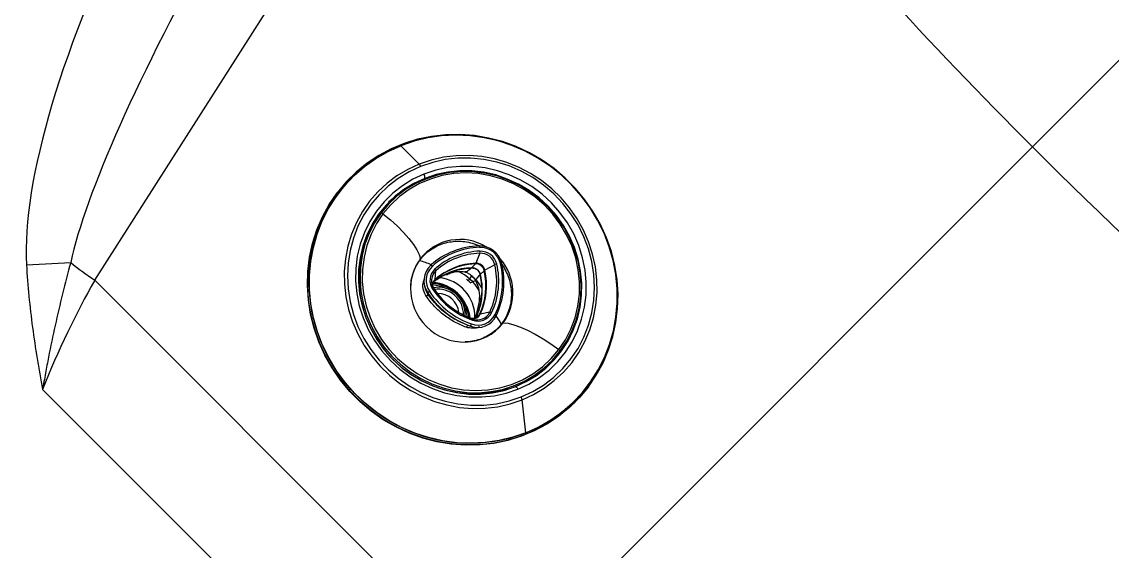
# Model space of a CAD drawing. Extents: x 398 to 508, y 623 to 782.
# Drawn here: x 459.32 to 470.7, y 692.19 to 697.71 of the extents above; entities that cross this region are included whole.
import ezdxf

# ---------------------------------------------------------------- set-up
doc = ezdxf.new("R2010")
doc.units = 0
doc.header["$MEASUREMENT"] = 0
doc.layers.add('GEOMETRY', color=2, linetype='Continuous', lineweight=25)

msp = doc.modelspace()

# ---------------------------------------------------------------- linework, layer by layer
at = {"layer": 'GEOMETRY'}
for p, q in [((460.077, 695.018), (463.111, 699.77)), ((471.524, 698.068), (469.866, 696.41)), ((463.271, 696.421), (463.464, 696.229)), ((469.866, 696.41), (464.276, 690.82)), ((462.748, 696.09), (462.745, 696.087)), ((463.454, 696.047), (463.457, 696.041)), ((463.463, 696.051), (463.456, 696.044)), ((463.522, 696.08), (463.515, 696.074)), ((463.568, 696.093), (463.56, 696.085)), ((463.562, 696.086), (463.562, 696.087)), ((463.579, 696.092), (463.577, 696.096)), ((462.606, 695.928), (462.609, 695.931)), ((462.623, 695.93), (462.625, 695.928)), ((463.165, 695.833), (463.154, 695.823)), ((463.066, 695.72), (463.055, 695.709)), ((459.364, 695.178), (459.826, 695.203)), ((464.097, 695.3), (464.055, 695.195)), ((463.632, 695.026), (463.639, 695.118)), ((464.051, 695.188), (464.011, 695.147)), ((464.102, 695.077), (464.142, 695.117)), ((464.253, 695.18), (464.149, 695.122)), ((464.276, 690.82), (460.077, 695.018)), ((463.614, 694.999), (463.628, 695.01)), ((463.625, 695.016), (463.629, 695.02)), ((463.627, 695.01), (463.632, 695.013)), ((463.629, 695.019), (463.629, 695.02)), ((464.01, 695.065), (463.977, 695.011)), ((463.997, 694.992), (464.053, 695.014)), ((463.997, 694.991), (463.997, 694.992)), ((464.114, 694.944), (464.067, 695.014)), ((463.521, 694.954), (463.529, 694.925)), ((463.554, 694.872), (463.529, 694.926)), ((463.553, 694.884), (463.554, 694.872)), ((463.575, 694.846), (463.554, 694.872)), ((464.09, 694.796), (464.058, 694.658)), ((464.058, 694.658), (464.041, 694.619)), ((464.053, 694.621), (464.094, 694.661)), ((464.2, 694.684), (464.101, 694.664)), ((463.977, 694.545), (463.891, 694.583)), ((464, 694.539), (463.977, 694.545)), ((463.989, 694.541), (464.015, 694.534)), ((464.824, 694.152), (464.835, 694.163)), ((466.996, 686.414), (459.532, 693.878)), ((464.396, 693.889), (464.399, 693.882)), ((464.519, 693.938), (464.505, 693.924)), ((464.506, 693.923), (464.505, 693.924)), ((464.523, 693.93), (464.519, 693.938)), ((465.226, 693.919), (465.229, 693.917)), ((464.579, 693.426), (464.538, 693.769)), ((465.089, 693.743), (465.092, 693.746))]:
    msp.add_line(p, q, dxfattribs=at)
at = {"layer": 'GEOMETRY', "flags": 128}
for points in [[(465.231, 693.906), (465.313, 694.027), (465.383, 694.155), (465.441, 694.291), (465.486, 694.431), (465.518, 694.576), (465.536, 694.723), (465.54, 694.873), (465.53, 695.022), (465.507, 695.171), (465.47, 695.318), (465.42, 695.461), (465.357, 695.599), (465.282, 695.732), (465.195, 695.858), (465.097, 695.976), (464.989, 696.084), (464.873, 696.183), (464.748, 696.271), (464.615, 696.348), (464.477, 696.412), (464.335, 696.464), (464.188, 696.502), (464.04, 696.527), (463.89, 696.538), (463.741, 696.535), (463.593, 696.519), (463.448, 696.489), (463.307, 696.445), (463.171, 696.388), (463.042, 696.319), (462.92, 696.238), (462.807, 696.146), (462.703, 696.043), (462.609, 695.931)], [(465.229, 693.917), (465.31, 694.038), (465.38, 694.166), (465.438, 694.3), (465.483, 694.44), (465.514, 694.584), (465.532, 694.73), (465.536, 694.879), (465.527, 695.027), (465.503, 695.175), (465.467, 695.321), (465.417, 695.463), (465.354, 695.601), (465.279, 695.733), (465.193, 695.858), (465.096, 695.975), (464.989, 696.083), (464.873, 696.182), (464.748, 696.269), (464.617, 696.345), (464.48, 696.409), (464.338, 696.46), (464.193, 696.498), (464.045, 696.523), (463.896, 696.534), (463.748, 696.531), (463.601, 696.515), (463.457, 696.485), (463.316, 696.442), (463.181, 696.386), (463.053, 696.317), (462.932, 696.236), (462.819, 696.144), (462.716, 696.042), (462.623, 695.93)], [(464.579, 693.426), (464.712, 693.486), (464.838, 693.559), (464.956, 693.643), (465.065, 693.738), (465.165, 693.843), (465.254, 693.958), (465.332, 694.081), (465.398, 694.211), (465.451, 694.347), (465.491, 694.488), (465.518, 694.632), (465.531, 694.779), (465.531, 694.928), (465.517, 695.076), (465.489, 695.223), (465.448, 695.367), (465.394, 695.508), (465.327, 695.644), (465.249, 695.773), (465.159, 695.896), (465.059, 696.01), (464.949, 696.114), (464.83, 696.209), (464.703, 696.293), (464.57, 696.365), (464.432, 696.424), (464.289, 696.471), (464.143, 696.505), (463.995, 696.525), (463.846, 696.531), (463.698, 696.524), (463.553, 696.503), (463.41, 696.469), (463.271, 696.421)], [(464.579, 693.426), (464.44, 693.378), (464.298, 693.344), (464.152, 693.323), (464.004, 693.316), (463.856, 693.322), (463.708, 693.342), (463.562, 693.376), (463.419, 693.423), (463.28, 693.482), (463.147, 693.554), (463.02, 693.638), (462.902, 693.732), (462.792, 693.837), (462.691, 693.951), (462.601, 694.073), (462.523, 694.203), (462.456, 694.339), (462.402, 694.479), (462.361, 694.624), (462.333, 694.771), (462.319, 694.919), (462.319, 695.068), (462.332, 695.215), (462.359, 695.359), (462.399, 695.5), (462.452, 695.636), (462.518, 695.766), (462.596, 695.889), (462.685, 696.003), (462.785, 696.109), (462.894, 696.204), (463.013, 696.288), (463.139, 696.361), (463.271, 696.421)], [(463.464, 696.229), (463.345, 696.174), (463.232, 696.107), (463.128, 696.029), (463.032, 695.94), (462.946, 695.842), (462.871, 695.735), (462.808, 695.62), (462.757, 695.499), (462.719, 695.373), (462.693, 695.242), (462.682, 695.11), (462.683, 694.976), (462.699, 694.843), (462.727, 694.711), (462.769, 694.582), (462.823, 694.457), (462.89, 694.338), (462.968, 694.226), (463.056, 694.122), (463.154, 694.027), (463.261, 693.941), (463.376, 693.867), (463.497, 693.804), (463.623, 693.753), (463.753, 693.716), (463.885, 693.691), (464.019, 693.68), (464.152, 693.682), (464.284, 693.698), (464.413, 693.727), (464.538, 693.769)], [(464.538, 693.769), (464.657, 693.824), (464.77, 693.891), (464.874, 693.97), (464.97, 694.058), (465.056, 694.157), (465.131, 694.264), (465.194, 694.379), (465.245, 694.5), (465.284, 694.626), (465.309, 694.756), (465.321, 694.889), (465.319, 695.023), (465.303, 695.156), (465.275, 695.288), (465.233, 695.417), (465.179, 695.541), (465.112, 695.66), (465.034, 695.773), (464.946, 695.877), (464.848, 695.972), (464.741, 696.058), (464.626, 696.132), (464.506, 696.195), (464.38, 696.245), (464.25, 696.283), (464.117, 696.308), (463.984, 696.319), (463.85, 696.317), (463.718, 696.301), (463.589, 696.272), (463.464, 696.229)], [(464.529, 693.8), (464.649, 693.856), (464.763, 693.924), (464.867, 694.004), (464.963, 694.095), (465.048, 694.196), (465.122, 694.306), (465.183, 694.423), (465.231, 694.547), (465.266, 694.676), (465.288, 694.808), (465.295, 694.942), (465.288, 695.077), (465.267, 695.212), (465.232, 695.344), (465.183, 695.472), (465.122, 695.595), (465.048, 695.711), (464.963, 695.82), (464.868, 695.92), (464.763, 696.01), (464.65, 696.089), (464.529, 696.156), (464.403, 696.21), (464.273, 696.251), (464.139, 696.278), (464.004, 696.292), (463.869, 696.291), (463.736, 696.276), (463.606, 696.247), (463.479, 696.205)], [(463.479, 696.205), (463.359, 696.149), (463.246, 696.081), (463.141, 696.001), (463.045, 695.91), (462.96, 695.809), (462.887, 695.699), (462.825, 695.582), (462.777, 695.458), (462.742, 695.329), (462.721, 695.197), (462.714, 695.063), (462.721, 694.928), (462.742, 694.793), (462.777, 694.661), (462.825, 694.533), (462.886, 694.41), (462.96, 694.293), (463.045, 694.185), (463.14, 694.085), (463.245, 693.995), (463.359, 693.916), (463.479, 693.849), (463.605, 693.795), (463.736, 693.754), (463.869, 693.727), (464.004, 693.713), (464.139, 693.714), (464.272, 693.729), (464.403, 693.758), (464.529, 693.8)], [(463.514, 696.125), (463.398, 696.071), (463.289, 696.004), (463.189, 695.926), (463.098, 695.837), (463.017, 695.738), (462.948, 695.631), (462.892, 695.516), (462.848, 695.395), (462.818, 695.27), (462.802, 695.141), (462.8, 695.011), (462.813, 694.88), (462.839, 694.752), (462.879, 694.626), (462.932, 694.504), (462.997, 694.389), (463.075, 694.28), (463.163, 694.18), (463.261, 694.09), (463.368, 694.01), (463.482, 693.942), (463.603, 693.886), (463.728, 693.844), (463.856, 693.815), (463.987, 693.8), (464.117, 693.799), (464.246, 693.812), (464.372, 693.84), (464.494, 693.88)], [(464.934, 694.277), (465.002, 694.378), (465.058, 694.487), (465.102, 694.602), (465.133, 694.722), (465.15, 694.845), (465.154, 694.969), (465.145, 695.094), (465.122, 695.218), (465.086, 695.339), (465.037, 695.457), (464.976, 695.569), (464.904, 695.674), (464.821, 695.771), (464.728, 695.859), (464.627, 695.937), (464.519, 696.004), (464.404, 696.06), (464.285, 696.103), (464.162, 696.133), (464.038, 696.149), (463.913, 696.152), (463.789, 696.142), (463.667, 696.118), (463.55, 696.081), (463.437, 696.032), (463.332, 695.97), (463.234, 695.897), (463.145, 695.813), (463.066, 695.72)], [(464.922, 694.293), (464.991, 694.397), (465.047, 694.508), (465.091, 694.626), (465.121, 694.748), (465.136, 694.873), (465.138, 695), (465.125, 695.127), (465.098, 695.253), (465.057, 695.375), (465.003, 695.493), (464.937, 695.604), (464.859, 695.708), (464.77, 695.803), (464.671, 695.888), (464.564, 695.962), (464.45, 696.024), (464.331, 696.073), (464.207, 696.108), (464.081, 696.13), (463.953, 696.137), (463.827, 696.13), (463.702, 696.109), (463.582, 696.074), (463.467, 696.026), (463.358, 695.964), (463.258, 695.891), (463.167, 695.806), (463.086, 695.711)], [(464.494, 693.88), (464.61, 693.934), (464.719, 694.001), (464.82, 694.079), (464.911, 694.168), (464.991, 694.267), (465.06, 694.374), (465.117, 694.489), (465.16, 694.61), (465.19, 694.735), (465.206, 694.864), (465.208, 694.994), (465.196, 695.124), (465.169, 695.253), (465.13, 695.379), (465.077, 695.501), (465.011, 695.616), (464.934, 695.725), (464.845, 695.825), (464.747, 695.915), (464.64, 695.995), (464.526, 696.063), (464.405, 696.118), (464.28, 696.161), (464.152, 696.19), (464.022, 696.205), (463.891, 696.206), (463.762, 696.193), (463.636, 696.165), (463.514, 696.125)], [(464.47, 693.908), (464.582, 693.96), (464.688, 694.024), (464.785, 694.1), (464.873, 694.186), (464.951, 694.282), (465.018, 694.386), (465.073, 694.497), (465.115, 694.614), (465.144, 694.736), (465.159, 694.86), (465.161, 694.986), (465.149, 695.112), (465.124, 695.237), (465.085, 695.359), (465.034, 695.476), (464.971, 695.588), (464.896, 695.693), (464.81, 695.79), (464.715, 695.878), (464.612, 695.955), (464.501, 696.021), (464.384, 696.074), (464.263, 696.116), (464.139, 696.144), (464.013, 696.158), (463.887, 696.159), (463.762, 696.146), (463.64, 696.12), (463.522, 696.08)], [(462.745, 696.087), (462.7, 696.04), (462.606, 695.928)], [(463.522, 696.08), (463.409, 696.028), (463.304, 695.964), (463.206, 695.888), (463.118, 695.802), (463.04, 695.706), (462.974, 695.602), (462.919, 695.491), (462.877, 695.374), (462.848, 695.253), (462.832, 695.128), (462.831, 695.002), (462.842, 694.876), (462.868, 694.751), (462.906, 694.629), (462.958, 694.512), (463.021, 694.4), (463.096, 694.295), (463.182, 694.198), (463.277, 694.111), (463.38, 694.033), (463.491, 693.968), (463.607, 693.914), (463.729, 693.873), (463.853, 693.845), (463.979, 693.83), (464.105, 693.829), (464.23, 693.842), (464.352, 693.868), (464.47, 693.908)], [(465.089, 693.743), (465.03, 693.688), (464.917, 693.595), (464.795, 693.514), (464.666, 693.445), (464.53, 693.389), (464.389, 693.345), (464.244, 693.315), (464.096, 693.298), (463.947, 693.296), (463.797, 693.307), (463.648, 693.332), (463.502, 693.37), (463.359, 693.422), (463.221, 693.486), (463.089, 693.562), (462.964, 693.65), (462.848, 693.749), (462.74, 693.858), (462.642, 693.976), (462.555, 694.102), (462.48, 694.234), (462.417, 694.373), (462.367, 694.516), (462.33, 694.663), (462.307, 694.811), (462.297, 694.961), (462.301, 695.11), (462.319, 695.258), (462.351, 695.402), (462.396, 695.543), (462.454, 695.678), (462.524, 695.807), (462.606, 695.928)], [(465.231, 693.906), (465.137, 693.793), (465.033, 693.691), (464.92, 693.598), (464.798, 693.517), (464.669, 693.448), (464.533, 693.391), (464.392, 693.348), (464.247, 693.318), (464.099, 693.301), (463.95, 693.299), (463.8, 693.31), (463.651, 693.335), (463.505, 693.373), (463.362, 693.424), (463.224, 693.489), (463.092, 693.565), (462.967, 693.653), (462.85, 693.752), (462.743, 693.861), (462.645, 693.979), (462.558, 694.104), (462.483, 694.237), (462.42, 694.376), (462.37, 694.519), (462.333, 694.665), (462.31, 694.814), (462.3, 694.964), (462.304, 695.113), (462.322, 695.261), (462.354, 695.405), (462.399, 695.546), (462.457, 695.681), (462.527, 695.81), (462.609, 695.931)], [(465.229, 693.917), (465.136, 693.806), (465.032, 693.704), (464.92, 693.612), (464.799, 693.531), (464.67, 693.462), (464.535, 693.406), (464.395, 693.363), (464.251, 693.333), (464.104, 693.317), (463.955, 693.314), (463.806, 693.325), (463.659, 693.35), (463.513, 693.388), (463.371, 693.439), (463.234, 693.503), (463.103, 693.579), (462.979, 693.666), (462.862, 693.765), (462.755, 693.873), (462.658, 693.99), (462.572, 694.115), (462.497, 694.247), (462.435, 694.385), (462.385, 694.527), (462.348, 694.673), (462.325, 694.821), (462.315, 694.969), (462.319, 695.118), (462.337, 695.264), (462.369, 695.408), (462.413, 695.548), (462.471, 695.682), (462.541, 695.81), (462.623, 695.93)], [(463.066, 695.72), (462.998, 695.618), (462.942, 695.509), (462.898, 695.394), (462.867, 695.275), (462.85, 695.152), (462.846, 695.027), (462.855, 694.902), (462.878, 694.778), (462.914, 694.657), (462.963, 694.54), (463.024, 694.428), (463.096, 694.323), (463.179, 694.225), (463.272, 694.137), (463.373, 694.059), (463.481, 693.992), (463.596, 693.937), (463.715, 693.894), (463.838, 693.864), (463.962, 693.847), (464.087, 693.844), (464.211, 693.855), (464.333, 693.878), (464.45, 693.915), (464.563, 693.965), (464.668, 694.027), (464.766, 694.1), (464.855, 694.184), (464.934, 694.277)], [(463.086, 695.711), (463.017, 695.608), (462.961, 695.497), (462.917, 695.379), (462.888, 695.257), (462.872, 695.131), (462.87, 695.004), (462.883, 694.877), (462.91, 694.752), (462.951, 694.629), (463.005, 694.512), (463.071, 694.4), (463.149, 694.296), (463.238, 694.201), (463.337, 694.116), (463.444, 694.043), (463.558, 693.981), (463.678, 693.932), (463.801, 693.896), (463.928, 693.875), (464.055, 693.868), (464.181, 693.875), (464.306, 693.896), (464.426, 693.931), (464.542, 693.979), (464.65, 694.04), (464.751, 694.114), (464.842, 694.199), (464.922, 694.293)], [(463.086, 695.711), (463.164, 695.648), (463.236, 695.582), (463.301, 695.517), (463.357, 695.453), (463.404, 695.392), (463.44, 695.336), (463.464, 695.285), (463.476, 695.241)], [(464.089, 695.375), (464.089, 695.377), (464.09, 695.377), (464.091, 695.377), (464.092, 695.375), (464.093, 695.373), (464.094, 695.37), (464.095, 695.366), (464.095, 695.362)], [(463.584, 695.174), (463.584, 695.175), (463.586, 695.176), (463.587, 695.176), (463.59, 695.175), (463.592, 695.173), (463.596, 695.171), (463.599, 695.168), (463.602, 695.165)], [(464.326, 695.192), (464.327, 695.193), (464.328, 695.194), (464.328, 695.194), (464.326, 695.195), (464.324, 695.195), (464.321, 695.195), (464.317, 695.194), (464.313, 695.193)], [(463.952, 694.738), (463.975, 694.666), (463.982, 694.63)], [(463.96, 694.743), (463.984, 694.669), (463.992, 694.626)], [(464.094, 694.661), (464.086, 694.648), (464.078, 694.639)], [(464.268, 694.646), (464.27, 694.646), (464.27, 694.647), (464.27, 694.649), (464.269, 694.651), (464.266, 694.653), (464.264, 694.655), (464.26, 694.657), (464.256, 694.659)], [(463.977, 694.545), (463.975, 694.545), (463.972, 694.545), (463.97, 694.543), (463.967, 694.541), (463.964, 694.539), (463.961, 694.535), (463.959, 694.531), (463.956, 694.526)], [(464.341, 694.572), (464.392, 694.568), (464.453, 694.553), (464.521, 694.529), (464.596, 694.497), (464.675, 694.455), (464.757, 694.407), (464.84, 694.353), (464.922, 694.293)], [(464.922, 694.293), (464.925, 694.291), (464.928, 694.288), (464.93, 694.286), (464.932, 694.283), (464.934, 694.281), (464.934, 694.279), (464.934, 694.278), (464.934, 694.277)], [(464.47, 693.908), (464.472, 693.909), (464.474, 693.908), (464.477, 693.906), (464.48, 693.903), (464.484, 693.899), (464.487, 693.893), (464.491, 693.887), (464.494, 693.88)], [(465.231, 693.906), (465.231, 693.907), (465.232, 693.908), (465.232, 693.909), (465.232, 693.91), (465.231, 693.912), (465.231, 693.914), (465.23, 693.915), (465.229, 693.917)]]:
    msp.add_lwpolyline(points, dxfattribs=at)
at = {"layer": 'GEOMETRY'}
for centre, radius, start, end in [((463.4, 696.173), 0.0851, 21.7174, 41.3585), ((463.463, 696.093), 0.0598, 347.4877, 31.4258), ((463.935, 695.008), 1.146, 85.2807, 108.6635), ((463.917, 695.059), 1.092, 114.6013, 134.9853), ((463.925, 695.045), 1.107, 111.705, 114.6411), ((462.616, 695.918), 0.0144, 61.2652, 117.1404), ((463.916, 695.061), 1.077, 135.0009, 143.0201), ((463.964, 695.037), 1.13, 143.5484, 196.8806), ((463.068, 695.695), 0.0245, 41.4096, 94.1534), ((463.889, 694.919), 0.524, 58.5614, 142.0512), ((464.115, 694.574), 0.802, 91.897, 131.5153), ((464.121, 694.578), 0.784, 91.897, 131.5153), ((464.123, 694.576), 0.746, 91.897, 131.5153), ((464.095, 695.138), 0.237, 13.0934, 91.5345), ((464.101, 695.144), 0.217, 13.0934, 91.5345), ((464.042, 695.315), 0.0571, 345.0238, 6.9453), ((464.103, 695.146), 0.175, 13.0934, 91.5345), ((461.833, 697.666), 3.177, 230.8225, 236.4556), ((463.887, 694.934), 0.513, 143.213, 179.4201), ((463.288, 694.491), 0.751, 66.372, 76.0152), ((463.462, 695.238), 0.014, 325.4692, 11.9481), ((464.121, 694.572), 0.728, 91.897, 131.5153), ((464.101, 695.144), 0.156, 13.0934, 91.5345), ((463.904, 694.887), 0.539, 324.2506, 41.7302), ((463.734, 695.012), 0.221, 132.7507, 215.1552), ((463.74, 695.016), 0.203, 132.7507, 215.1552), ((463.74, 695.015), 0.164, 132.7507, 215.1552), ((463.737, 695.011), 0.145, 132.7507, 215.1552), ((464.033, 694.478), 0.67, 91.909, 128.9009), ((463.607, 695.111), 0.0321, 11.3611, 47.1981), ((464.067, 694.529), 0.658, 117.1991, 131.6884), ((464.077, 694.523), 0.672, 91.897, 131.5153), ((464.075, 694.511), 0.677, 92.011, 117.1299), ((463.645, 694.643), 0.52, 31.1138, 63.9362), ((464.014, 695.057), 0.0903, 13.0934, 91.5345), ((464.035, 695.202), 0.0212, 318.9542, 340.468), ((464.054, 695.097), 0.0913, 13.0934, 91.5345), ((464.058, 695.101), 0.0941, 13.0934, 91.5345), ((463.47, 694.958), 0.691, 334.5571, 13.3488), ((463.474, 694.962), 0.694, 334.5571, 13.3488), ((464.164, 695.093), 0.0324, 117.4369, 132.019), ((463.522, 695.006), 0.751, 334.5571, 13.3488), ((463.526, 695.009), 0.769, 334.5571, 13.3488), ((464.288, 695.105), 0.0828, 99.3025, 114.6707), ((463.526, 695.007), 0.809, 334.5571, 13.3488), ((463.521, 695.001), 0.827, 334.5571, 13.3488), ((463.582, 694.58), 0.413, 5.7584, 86.9919), ((463.689, 694.963), 0.0855, 132.1168, 185.9877), ((463.578, 694.577), 0.407, 23.4514, 86.1192), ((463.58, 694.578), 0.415, 23.4518, 86.0704), ((463.622, 695.027), 0.00977, 318.8418, 358.6343), ((463.634, 694.633), 0.412, 358.7648, 84.656), ((463.646, 694.644), 0.495, 44.6965, 47.9248), ((463.43, 694.918), 0.69, 334.5571, 13.3488), ((464.037, 694.93), 1.118, 315.3271, 4.999), ((463.937, 694.935), 0.564, 179.6534, 270.9911), ((463.525, 694.874), 0.0291, 299.3704, 356.3723), ((463.636, 694.793), 0.124, 120.4982, 132.3189), ((464.296, 695.384), 0.896, 213.9416, 250.6864), ((464.3, 695.388), 0.876, 213.9416, 250.6864), ((463.581, 694.587), 0.382, 64.3103, 86.3681), ((463.635, 694.883), 0.047, 110.662, 127.7389), ((464.298, 695.386), 0.833, 213.9416, 250.6864), ((463.663, 694.661), 0.283, 356.907, 100.9588), ((464.294, 695.381), 0.814, 213.9416, 250.6864), ((463.664, 694.662), 0.262, 358.4668, 99.1453), ((463.657, 694.655), 0.223, 6.889, 90.6218), ((463.586, 694.579), 0.385, 8.6207, 25.6369), ((463.969, 694.712), 0.0317, 113.3523, 123.7124), ((464.075, 694.741), 0.216, 249.7165, 333.6958), ((464.079, 694.747), 0.198, 249.7165, 333.6958), ((464.025, 694.701), 0.0848, 263.2244, 333.8882), ((464.077, 694.749), 0.159, 249.7165, 333.6958), ((464.074, 694.746), 0.142, 249.7165, 333.6958), ((464.103, 694.651), 0.013, 98.2031, 130.5509), ((464.2, 694.645), 0.0389, 58.8473, 89.6297), ((463.843, 694.337), 0.526, 25.0278, 36.0141), ((463.937, 694.88), 0.508, 271.1609, 322.7435), ((463.959, 694.572), 0.0528, 321.2818, 348.7485), ((463.999, 694.61), 0.0254, 334.2002, 7.678), ((464.339, 694.556), 0.0163, 83.7823, 138.2047), ((464.041, 695.036), 1.201, 206.2324, 287.221), ((464.06, 694.917), 1.081, 295.1362, 314.9797), ((464.039, 694.916), 1.096, 292.1349, 295.1659), ((464.423, 693.752), 0.116, 8.4594, 24.3357)]:
    msp.add_arc(centre, radius, start, end, dxfattribs=at)
for centre, major_axis, ratio, start_param, end_param in [((507.181, 733.725), (37.315, 37.315), 0.984922, 3.054204, 3.141593), ((463.418, 700.132), (-3.691, -5.783), 0.29152, 5.078033, 5.89799), ((463.418, 700.132), (3.534, 5.537), 0.152229, 1.93644, 2.756397), ((507.181, 733.725), (37.315, 37.315), 0.984922, 3.141593, 3.261061), ((460.891, 692.519), (1.315, 4.225), 0.392781, 1.064851, 1.36737)]:
    msp.add_ellipse(centre, major_axis=major_axis, ratio=ratio, start_param=start_param, end_param=end_param, dxfattribs=at)
for points, knots in [([(463.474, 695.23), (463.481, 695.24), (463.505, 695.27), (463.551, 695.314), (463.615, 695.359), (463.685, 695.393), (463.761, 695.415), (463.839, 695.426), (463.919, 695.425), (463.999, 695.411), (464.059, 695.393), (464.09, 695.377), (464.097, 695.374)], [0, 0, 0, 0, 0.053945, 0.168489, 0.283174, 0.397794, 0.512222, 0.626373, 0.740208, 0.853728, 0.966963, 1, 1, 1, 1]), ([(459.826, 695.203), (459.766, 694.986), (459.713, 694.767), (459.639, 694.436), (459.616, 694.325), (459.583, 694.158), (459.573, 694.102), (459.557, 694.018), (459.549, 693.976), (459.542, 693.934), (459.537, 693.906), (459.534, 693.892), (459.532, 693.878)], [0, 0, 0, 0, 0.5, 0.5, 0.75, 0.75, 0.875, 0.875, 0.9375, 0.96875, 0.96875, 1, 1, 1, 1]), ([(463.375, 694.935), (463.376, 694.955), (463.377, 695.002), (463.393, 695.072), (463.42, 695.145), (463.449, 695.197), (463.469, 695.224), (463.474, 695.23)], [0, 0, 0, 0, 0.185847, 0.431765, 0.678412, 0.925806, 1, 1, 1, 1]), ([(459.364, 695.178), (459.376, 694.959), (459.398, 694.742), (459.441, 694.417), (459.458, 694.309), (459.484, 694.147), (459.493, 694.093), (459.512, 693.986), (459.522, 693.932), (459.532, 693.878)], [0, 0, 0, 0, 0.5, 0.5, 0.75, 0.75, 0.875, 0.875, 1, 1, 1, 1]), ([(463.657, 695.032), (463.687, 695.05), (463.746, 695.087), (463.865, 695.131), (463.956, 695.141), (464.011, 695.147)], [0, 0, 0, 0, 0.280183, 0.56035, 1, 1, 1, 1]), ([(463.742, 695.073), (463.759, 695.08), (463.805, 695.1), (463.871, 695.113), (463.916, 695.108), (463.94, 695.105)], [0, 0, 0, 0, 0.220983, 0.597031, 1, 1, 1, 1]), ([(464.011, 695.147), (463.998, 695.135), (463.972, 695.112), (463.949, 695.102), (463.94, 695.106), (463.938, 695.107)], [0, 0, 0, 0, 0.446323, 0.885786, 1, 1, 1, 1]), ([(463.938, 695.106), (463.945, 695.104), (463.955, 695.101), (463.976, 695.09), (463.992, 695.08), (464.009, 695.067), (464.026, 695.051), (464.041, 695.033), (464.049, 695.02), (464.054, 695.013)], [0, 0, 0, 0, 0.284885, 0.40822, 0.523934, 0.636668, 0.751053, 0.871097, 1, 1, 1, 1]), ([(464.011, 695.147), (464.023, 695.146), (464.045, 695.144), (464.074, 695.126), (464.093, 695.103), (464.099, 695.086), (464.102, 695.077)], [0, 0, 0, 0, 0.279846, 0.55926, 0.779591, 1, 1, 1, 1]), ([(464.324, 695.186), (464.325, 695.185), (464.343, 695.163), (464.369, 695.113), (464.401, 695.039), (464.421, 694.961), (464.428, 694.881), (464.424, 694.802), (464.408, 694.725), (464.381, 694.652), (464.352, 694.6), (464.332, 694.573), (464.327, 694.567)], [0, 0, 0, 0, 0.006533, 0.125605, 0.244709, 0.363914, 0.483293, 0.602921, 0.72286, 0.843155, 0.963814, 1, 1, 1, 1]), ([(463.539, 694.848), (463.528, 694.869), (463.505, 694.911), (463.5, 694.978), (463.513, 695.017), (463.519, 695.033)], [0, 0, 0, 0, 0.374257, 0.733114, 1, 1, 1, 1]), ([(463.605, 694.948), (463.605, 694.949), (463.601, 694.96), (463.605, 694.982), (463.614, 695.005), (463.625, 695.016), (463.629, 695.02)], [0, 0, 0, 0, 0.045159, 0.407172, 0.781234, 1, 1, 1, 1]), ([(463.614, 695), (463.618, 695.003), (463.632, 695.014), (463.647, 695.025), (463.657, 695.032)], [0, 0, 0, 0, 0.299708, 1, 1, 1, 1]), ([(463.977, 695.011), (463.971, 695.016), (463.965, 695.022), (463.959, 695.025), (463.959, 695.026)], [0, 0, 0, 0, 0.979639, 1, 1, 1, 1]), ([(464.052, 695.015), (464.067, 694.982), (464.096, 694.914), (464.092, 694.835), (464.09, 694.796)], [0, 0, 0, 0, 0.494988, 1, 1, 1, 1]), ([(464.102, 695.077), (464.089, 695.065), (464.065, 695.04), (464.052, 695.02), (464.054, 695.016), (464.054, 695.014)], [0, 0, 0, 0, 0.389425, 0.772863, 1, 1, 1, 1]), ([(464.102, 695.077), (464.109, 695.034), (464.124, 694.956), (464.118, 694.878), (464.116, 694.844)], [0, 0, 0, 0, 0.5598632, 1, 1, 1, 1]), ([(463.956, 694.526), (463.916, 694.543), (463.836, 694.575), (463.722, 694.651), (463.619, 694.743), (463.566, 694.813), (463.539, 694.848)], [0, 0, 0, 0, 0.251316, 0.500003, 0.748691, 1, 1, 1, 1]), ([(463.891, 694.583), (463.879, 694.588), (463.828, 694.611), (463.74, 694.672), (463.643, 694.756), (463.596, 694.819), (463.575, 694.846)], [0, 0, 0, 0, 0.0968156, 0.4237853, 0.7507569, 1, 1, 1, 1]), ([(464.116, 694.844), (464.112, 694.816), (464.106, 694.768), (464.092, 694.721), (464.085, 694.701)], [0, 0, 0, 0, 0.5599454, 1, 1, 1, 1]), ([(464.116, 694.844), (464.103, 694.829), (464.088, 694.814), (464.091, 694.796), (464.091, 694.794)], [0, 0, 0, 0, 0.903886, 1, 1, 1, 1]), ([(464.077, 694.639), (464.073, 694.636), (464.063, 694.625), (464.038, 694.616), (464.017, 694.618), (464.007, 694.619)], [0, 0, 0, 0, 0.212229, 0.629975, 1, 1, 1, 1]), ([(464.085, 694.701), (464.08, 694.686), (464.071, 694.659), (464.059, 694.633), (464.053, 694.621)], [0, 0, 0, 0, 0.559981, 1, 1, 1, 1]), ([(464.327, 694.567), (464.32, 694.558), (464.296, 694.528), (464.25, 694.483), (464.186, 694.439), (464.116, 694.405), (464.04, 694.383), (463.982, 694.373), (463.949, 694.374), (463.943, 694.374)], [0, 0, 0, 0, 0.082739, 0.25842, 0.43432, 0.610117, 0.785622, 0.960702, 1, 1, 1, 1]), ([(464.095, 694.531), (464.094, 694.531), (464.073, 694.518), (464.023, 694.512), (463.978, 694.521), (463.956, 694.526)], [0, 0, 0, 0, 0.0267472, 0.5031625, 1, 1, 1, 1])]:
    msp.add_open_spline(points, degree=3, knots=knots, dxfattribs=at)

doc.saveas('drawing.dxf')
